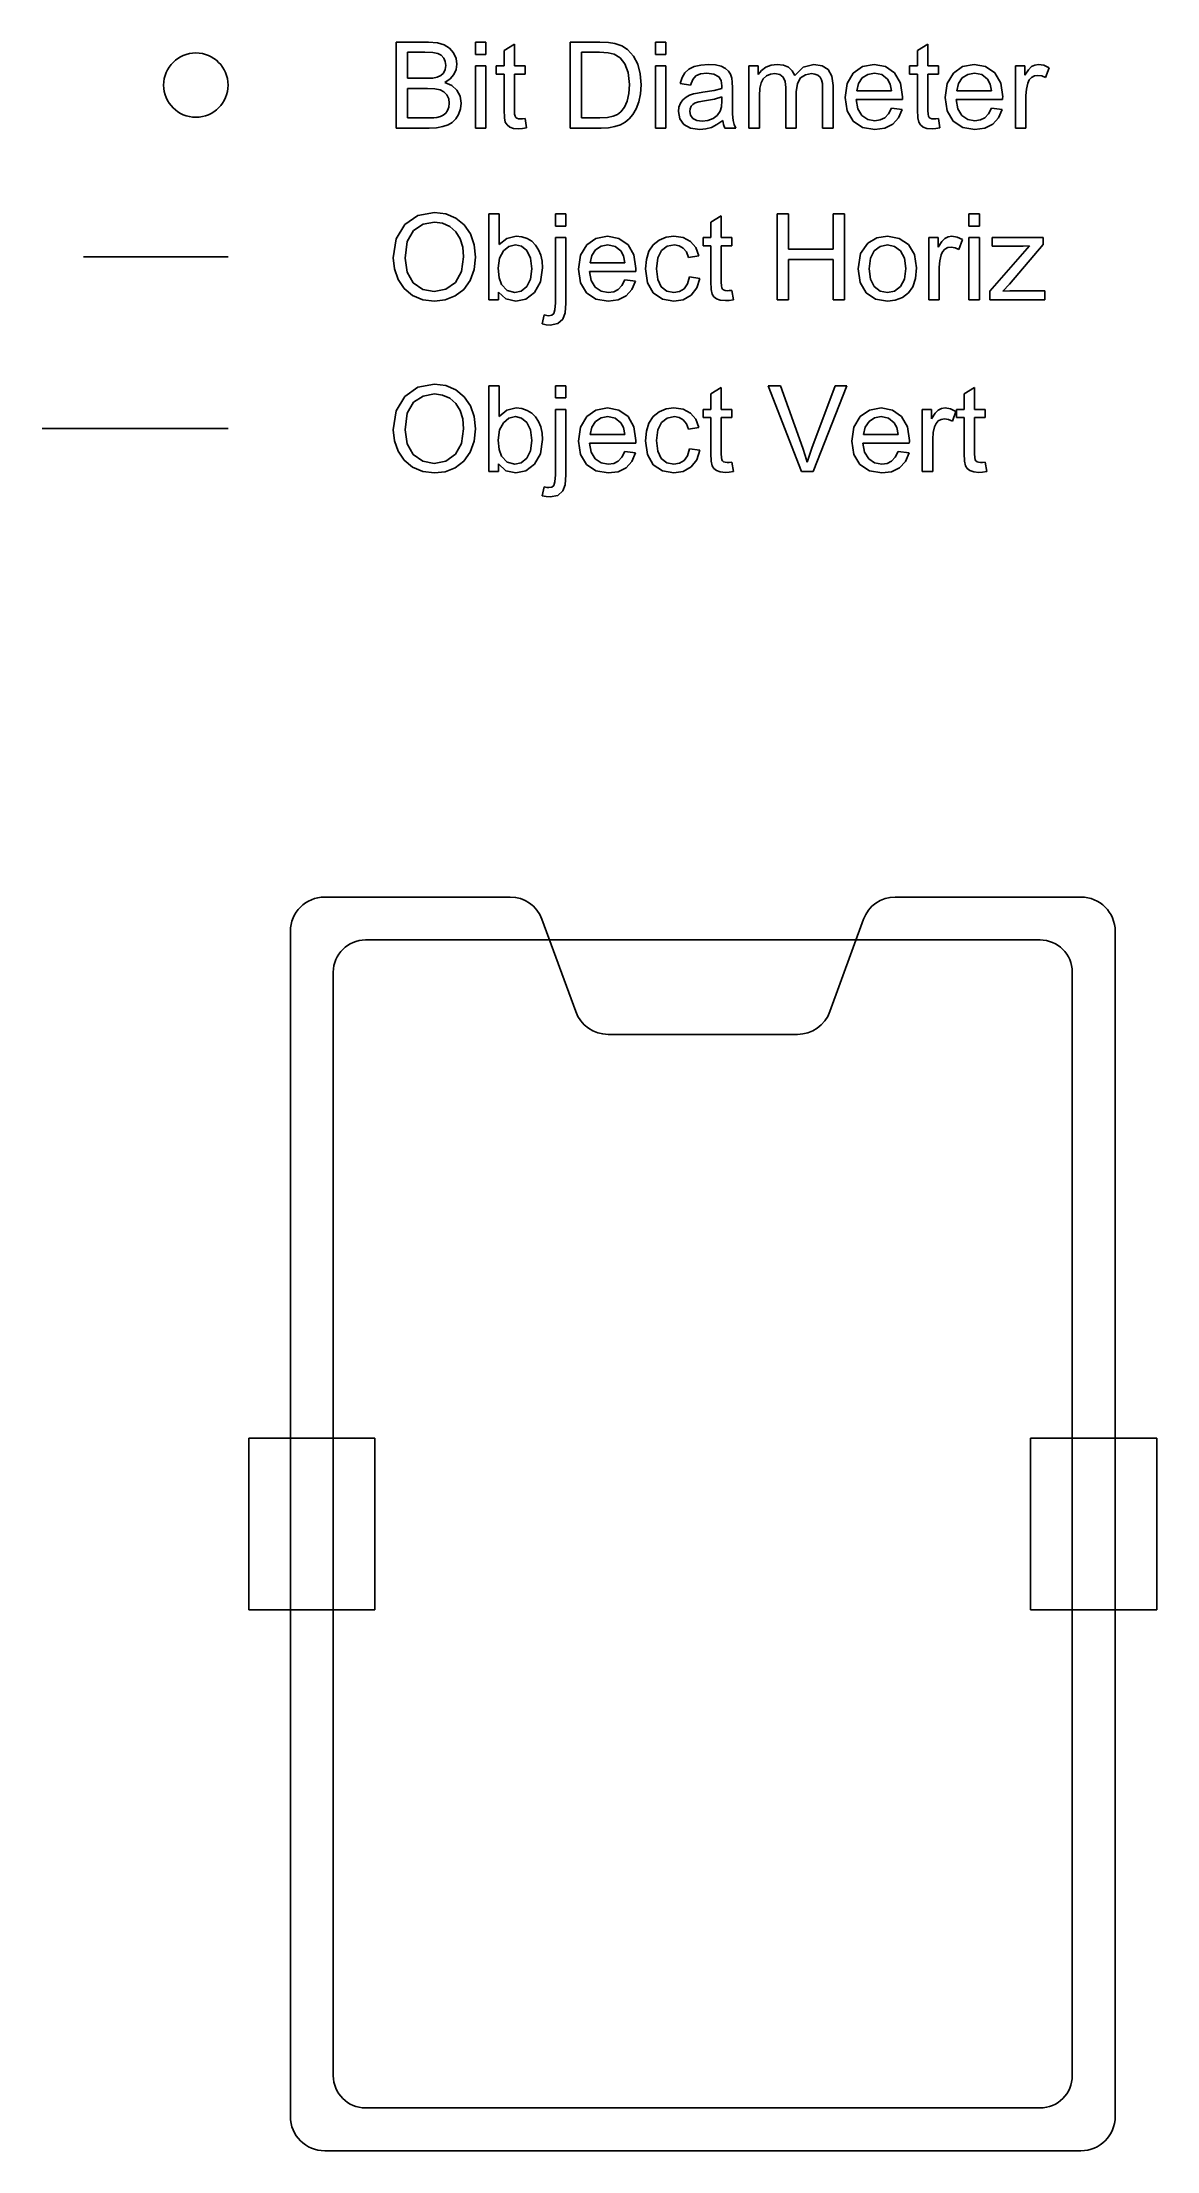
# Model space of a CAD drawing. Extents: x -1.38 to 1.87, y -2.02 to 4.12.
import ezdxf

# ---------------------------------------------------------------- set-up
doc = ezdxf.new("R2010")
doc.units = 0

msp = doc.modelspace()

# ---------------------------------------------------------------- linework, layer by layer
for p, q in [((-0.251747, 4.116974), (-0.345497, 4.116974)), ((-0.345497, 4.116974), (-0.345497, 3.866974)), ((-0.225991, 4.115021), (-0.251747, 4.116974)), ((-0.205849, 4.109162), (-0.225991, 4.115021)), ((-0.084511, 4.116974), (-0.115029, 4.116974)), ((-0.115029, 4.116974), (-0.115029, 4.081574)), ((-0.084511, 4.081574), (-0.084511, 4.116974)), ((0.2463, 4.116974), (0.160118, 4.116974)), ((0.160118, 4.116974), (0.160118, 3.866974)), ((0.271934, 4.116059), (0.2463, 4.116974)), ((0.290733, 4.113312), (0.271934, 4.116059)), ((0.310631, 4.106415), (0.290733, 4.113312)), ((0.439171, 4.116974), (0.408653, 4.116974)), ((0.408653, 4.116974), (0.408653, 4.081574)), ((0.439171, 4.081574), (0.439171, 4.116974)), ((-0.312538, 4.011994), (-0.312538, 4.087433)), ((-0.312538, 4.087433), (-0.26249, 4.087433)), ((-0.26249, 4.087433), (-0.239601, 4.086518)), ((-0.239601, 4.086518), (-0.224648, 4.083771)), ((-0.224648, 4.083771), (-0.21476, 4.078827)), ((-0.21476, 4.078827), (-0.207558, 4.070832)), ((-0.207558, 4.070832), (-0.20298, 4.060761)), ((-0.190407, 4.099518), (-0.205849, 4.109162)), ((-0.20298, 4.060761), (-0.201454, 4.049103)), ((-0.178749, 4.085724), (-0.190407, 4.099518)), ((-0.171425, 4.069733), (-0.178749, 4.085724)), ((-0.168984, 4.05301), (-0.171425, 4.069733)), ((-0.171181, 4.037385), (-0.168984, 4.05301)), ((-0.115029, 4.081574), (-0.084511, 4.081574)), ((-0.001503, 4.111359), (-0.032021, 4.092805)), ((-0.032021, 4.092805), (-0.032021, 4.048127)), ((-0.001503, 4.048127), (-0.001503, 4.111359)), ((0.193321, 3.896515), (0.193321, 4.087433)), ((0.193321, 4.087433), (0.245811, 4.087433)), ((0.245811, 4.087433), (0.271263, 4.086152)), ((0.271263, 4.086152), (0.288536, 4.082306)), ((0.288536, 4.082306), (0.305626, 4.071686)), ((0.305626, 4.071686), (0.319786, 4.053986)), ((0.327354, 4.09549), (0.310631, 4.106415)), ((0.319786, 4.053986), (0.32949, 4.028412)), ((0.344627, 4.076325), (0.327354, 4.09549)), ((0.356895, 4.052521), (0.344627, 4.076325)), ((0.364403, 4.02475), (0.356895, 4.052521)), ((0.408653, 4.081574), (0.439171, 4.081574)), ((0.562462, 4.052033), (0.540611, 4.050446)), ((0.583458, 4.05069), (0.562462, 4.052033)), ((0.762413, 4.052033), (0.745323, 4.050019)), ((0.780784, 4.049958), (0.762413, 4.052033)), ((0.869591, 4.052033), (0.838402, 4.044098)), ((0.893333, 4.04831), (0.869591, 4.052033)), ((1.045372, 4.052033), (1.011253, 4.045746)), ((1.078209, 4.045869), (1.045372, 4.052033)), ((1.201378, 4.111359), (1.17086, 4.092805)), ((1.17086, 4.092805), (1.17086, 4.048127)), ((1.201378, 4.048127), (1.201378, 4.111359)), ((1.336387, 4.052033), (1.302452, 4.045746)), ((1.369407, 4.045869), (1.336387, 4.052033)), ((1.522667, 4.052033), (1.512352, 4.050507)), ((1.538414, 4.049592), (1.522667, 4.052033)), ((-0.258339, 4.011994), (-0.312538, 4.011994)), ((-0.239479, 4.012665), (-0.258339, 4.011994)), ((-0.226845, 4.01468), (-0.239479, 4.012665)), ((-0.21592, 4.019745), (-0.226845, 4.01468)), ((-0.208046, 4.027131), (-0.21592, 4.019745)), ((-0.203102, 4.037018), (-0.208046, 4.027131)), ((-0.203896, 4.000031), (-0.188576, 4.00998)), ((-0.183815, 3.990876), (-0.203896, 4.000031)), ((-0.201454, 4.049103), (-0.203102, 4.037018)), ((-0.188576, 4.00998), (-0.177773, 4.022736)), ((-0.168984, 3.977082), (-0.183815, 3.990876)), ((-0.177773, 4.022736), (-0.171181, 4.037385)), ((-0.084511, 4.048127), (-0.115029, 4.048127)), ((-0.115029, 4.048127), (-0.115029, 3.866974)), ((-0.084511, 3.866974), (-0.084511, 4.048127)), ((-0.032021, 4.048127), (-0.054482, 4.048127)), ((-0.054482, 4.048127), (-0.054482, 4.024201)), ((-0.054482, 4.024201), (-0.032021, 4.024201)), ((-0.032021, 4.024201), (-0.032021, 3.919953)), ((0.029258, 4.048127), (-0.001503, 4.048127)), ((-0.001503, 3.918244), (-0.001503, 4.024201)), ((-0.001503, 4.024201), (0.029258, 4.024201)), ((0.029258, 4.024201), (0.029258, 4.048127)), ((0.32949, 4.028412), (0.332725, 3.993683)), ((0.332725, 3.993683), (0.331077, 3.967621)), ((0.366905, 3.993195), (0.364403, 4.02475)), ((0.365196, 3.966462), (0.366905, 3.993195)), ((0.439171, 4.048127), (0.408653, 4.048127)), ((0.408653, 4.048127), (0.408653, 3.866974)), ((0.439171, 3.866974), (0.439171, 4.048127)), ((0.486351, 4.013764), (0.480919, 3.996369)), ((0.480919, 3.996369), (0.510948, 3.992219)), ((0.494346, 4.027375), (0.486351, 4.013764)), ((0.50576, 4.037934), (0.494346, 4.027375)), ((0.521446, 4.045685), (0.50576, 4.037934)), ((0.510948, 3.992219), (0.517174, 4.008576)), ((0.517174, 4.008576), (0.526085, 4.019074)), ((0.540611, 4.050446), (0.521446, 4.045685)), ((0.526085, 4.019074), (0.539207, 4.02475)), ((0.539207, 4.02475), (0.558067, 4.026642)), ((0.558067, 4.026642), (0.578392, 4.024079)), ((0.578392, 4.024079), (0.592979, 4.016389)), ((0.600059, 4.046662), (0.583458, 4.05069)), ((0.592979, 4.016389), (0.599571, 4.005829)), ((0.599571, 4.005829), (0.601768, 3.989777)), ((0.612755, 4.040558), (0.600059, 4.046662)), ((0.621544, 4.03299), (0.612755, 4.040558)), ((0.627342, 4.023591), (0.621544, 4.03299)), ((0.631065, 4.011994), (0.627342, 4.023591)), ((0.632164, 4.001008), (0.631065, 4.011994)), ((0.63253, 3.983674), (0.632164, 4.001008)), ((0.707481, 4.048127), (0.680137, 4.048127)), ((0.680137, 4.048127), (0.680137, 3.866974)), ((0.707481, 4.022492), (0.707481, 4.048127)), ((0.71743, 4.034577), (0.707481, 4.022492)), ((0.71212, 3.982758), (0.715782, 3.99881)), ((0.715782, 3.99881), (0.722191, 4.010346)), ((0.730186, 4.043976), (0.71743, 4.034577)), ((0.722191, 4.010346), (0.731651, 4.018586)), ((0.745323, 4.050019), (0.730186, 4.043976)), ((0.731651, 4.018586), (0.743126, 4.023713)), ((0.743126, 4.023713), (0.755577, 4.025422)), ((0.755577, 4.025422), (0.770286, 4.022858)), ((0.770286, 4.022858), (0.780235, 4.015168)), ((0.780235, 4.015168), (0.785911, 4.002534)), ((0.795372, 4.043732), (0.780784, 4.049958)), ((0.785911, 4.002534), (0.787803, 3.98465)), ((0.806419, 4.033723), (0.795372, 4.043732)), ((0.813682, 4.020295), (0.806419, 4.033723)), ((0.838402, 4.044098), (0.813682, 4.020295)), ((0.818321, 3.972199), (0.821495, 3.996247)), ((0.821495, 3.996247), (0.831016, 4.012726)), ((0.831016, 4.012726), (0.845299, 4.022248)), ((0.845299, 4.022248), (0.862755, 4.025422)), ((0.862755, 4.025422), (0.872581, 4.024201)), ((0.872581, 4.024201), (0.881065, 4.020539)), ((0.881065, 4.020539), (0.887657, 4.014863)), ((0.887657, 4.014863), (0.891807, 4.007599)), ((0.891807, 4.007599), (0.894188, 3.996918)), ((0.91085, 4.03714), (0.893333, 4.04831)), ((0.894188, 3.996918), (0.894981, 3.980988)), ((0.921837, 4.01822), (0.91085, 4.03714)), ((0.925499, 3.991242), (0.921837, 4.01822)), ((0.925499, 3.866974), (0.925499, 3.991242)), ((0.966514, 3.996552), (0.960655, 3.955842)), ((0.984092, 4.026887), (0.966514, 3.996552)), ((1.011253, 4.045746), (0.984092, 4.026887)), ((0.994102, 3.974885), (0.998985, 3.996186)), ((0.998985, 3.996186), (1.010216, 4.012726)), ((1.010216, 4.012726), (1.026268, 4.023347)), ((1.026268, 4.023347), (1.045616, 4.026887)), ((1.045616, 4.026887), (1.066856, 4.022431)), ((1.066856, 4.022431), (1.083702, 4.009064)), ((1.104454, 4.027375), (1.078209, 4.045869)), ((1.083702, 4.009064), (1.091331, 3.994904)), ((1.091331, 3.994904), (1.095176, 3.974885)), ((1.121849, 3.997651), (1.104454, 4.027375)), ((1.127647, 3.957795), (1.121849, 3.997651)), ((1.17086, 4.048127), (1.148155, 4.048127)), ((1.148155, 4.048127), (1.148155, 4.024201)), ((1.148155, 4.024201), (1.17086, 4.024201)), ((1.17086, 4.024201), (1.17086, 3.919953)), ((1.232139, 4.048127), (1.201378, 4.048127)), ((1.201378, 3.918244), (1.201378, 4.024201)), ((1.201378, 4.024201), (1.232139, 4.024201)), ((1.232139, 4.024201), (1.232139, 4.048127)), ((1.257774, 3.996552), (1.251915, 3.955842)), ((1.275352, 4.026887), (1.257774, 3.996552)), ((1.302452, 4.045746), (1.275352, 4.026887)), ((1.285362, 3.974885), (1.290062, 3.996186)), ((1.290062, 3.996186), (1.301231, 4.012726)), ((1.301231, 4.012726), (1.317344, 4.023347)), ((1.317344, 4.023347), (1.336876, 4.026887)), ((1.336876, 4.026887), (1.357933, 4.022431)), ((1.357933, 4.022431), (1.374717, 4.009064)), ((1.395714, 4.027375), (1.369407, 4.045869)), ((1.374717, 4.009064), (1.382408, 3.994904)), ((1.382408, 3.994904), (1.386436, 3.974885)), ((1.413109, 3.997651), (1.395714, 4.027375)), ((1.418907, 3.957795), (1.413109, 3.997651)), ((1.483604, 4.048127), (1.456016, 4.048127)), ((1.456016, 4.048127), (1.456016, 3.866974)), ((1.483604, 4.020539), (1.483604, 4.048127)), ((1.493675, 4.03653), (1.483604, 4.020539)), ((1.487816, 3.980439), (1.491661, 3.99759)), ((1.491661, 3.99759), (1.496238, 4.007111)), ((1.502891, 4.04593), (1.493675, 4.03653)), ((1.496238, 4.007111), (1.503135, 4.014191)), ((1.512352, 4.050507), (1.502891, 4.04593)), ((1.503135, 4.014191), (1.51168, 4.018769)), ((1.51168, 4.018769), (1.521202, 4.020295)), ((1.521202, 4.020295), (1.532432, 4.018647)), ((1.532432, 4.018647), (1.543663, 4.013703)), ((1.554405, 4.042267), (1.538414, 4.049592)), ((1.543663, 4.013703), (1.554405, 4.042267)), ((-0.312538, 3.896515), (-0.312538, 3.982453)), ((-0.312538, 3.982453), (-0.254677, 3.982453)), ((-0.254677, 3.982453), (-0.233559, 3.981354)), ((-0.233559, 3.981354), (-0.218056, 3.978058)), ((-0.218056, 3.978058), (-0.206764, 3.972382)), ((-0.206764, 3.972382), (-0.198281, 3.963654)), ((-0.198281, 3.963654), (-0.192971, 3.952485)), ((-0.192971, 3.952485), (-0.1912, 3.939484)), ((-0.1912, 3.939484), (-0.192421, 3.928193)), ((-0.159828, 3.959748), (-0.168984, 3.977082)), ((-0.156777, 3.939484), (-0.159828, 3.959748)), ((-0.158669, 3.922516), (-0.156777, 3.939484)), ((0.326133, 3.945588), (0.31826, 3.927827)), ((0.331077, 3.967621), (0.326133, 3.945588)), ((0.352501, 3.922822), (0.360069, 3.942902)), ((0.360069, 3.942902), (0.365196, 3.966462)), ((0.481651, 3.938996), (0.477073, 3.92746)), ((0.48867, 3.948884), (0.481651, 3.938996)), ((0.49752, 3.956574), (0.48867, 3.948884)), ((0.507896, 3.962494), (0.49752, 3.956574)), ((0.519493, 3.966584), (0.507896, 3.962494)), ((0.5093, 3.923249), (0.512413, 3.930207)), ((0.512413, 3.930207), (0.517662, 3.936005)), ((0.517662, 3.936005), (0.52462, 3.940217)), ((0.530845, 3.968964), (0.519493, 3.966584)), ((0.52462, 3.940217), (0.53524, 3.943452)), ((0.546837, 3.971223), (0.530845, 3.968964)), ((0.53524, 3.943452), (0.551475, 3.94632)), ((0.579063, 3.976105), (0.546837, 3.971223)), ((0.551475, 3.94632), (0.580711, 3.951508)), ((0.601524, 3.981965), (0.579063, 3.976105)), ((0.580711, 3.951508), (0.601524, 3.957795)), ((0.600303, 3.928742), (0.596641, 3.915803)), ((0.601524, 3.946564), (0.600303, 3.928742)), ((0.601707, 3.98697), (0.601524, 3.981965)), ((0.601524, 3.957795), (0.601524, 3.946564)), ((0.601768, 3.989777), (0.601707, 3.98697)), ((0.63253, 3.942902), (0.63253, 3.983674)), ((0.633018, 3.907868), (0.63253, 3.942902)), ((0.710899, 3.960969), (0.71212, 3.982758)), ((0.710899, 3.866974), (0.710899, 3.960969)), ((0.787803, 3.98465), (0.787803, 3.866974)), ((0.818321, 3.866974), (0.818321, 3.972199)), ((0.894981, 3.980988), (0.894981, 3.866974)), ((0.960655, 3.955842), (0.966453, 3.916718)), ((0.997459, 3.923249), (0.992393, 3.949738)), ((0.992393, 3.949738), (1.127403, 3.949738)), ((1.095176, 3.974885), (0.994102, 3.974885)), ((1.127403, 3.949738), (1.127586, 3.954438)), ((1.127586, 3.954438), (1.127647, 3.957795)), ((1.251915, 3.955842), (1.257713, 3.916718)), ((1.288719, 3.923249), (1.283653, 3.949738)), ((1.283653, 3.949738), (1.418663, 3.949738)), ((1.386436, 3.974885), (1.285362, 3.974885)), ((1.418663, 3.949738), (1.418846, 3.954438)), ((1.418846, 3.954438), (1.418907, 3.957795)), ((1.486534, 3.961701), (1.487816, 3.980439)), ((1.486534, 3.866974), (1.486534, 3.961701)), ((-0.250283, 3.896515), (-0.312538, 3.896515)), ((-0.236611, 3.896821), (-0.250283, 3.896515)), ((-0.250283, 3.866974), (-0.228249, 3.868012)), ((-0.227822, 3.897736), (-0.236611, 3.896821)), ((-0.228249, 3.868012), (-0.209999, 3.871125)), ((-0.217324, 3.900361), (-0.227822, 3.897736)), ((-0.208779, 3.904328), (-0.217324, 3.900361)), ((-0.209999, 3.871125), (-0.194863, 3.876252)), ((-0.201699, 3.910248), (-0.208779, 3.904328)), ((-0.196083, 3.918244), (-0.201699, 3.910248)), ((-0.192421, 3.928193), (-0.196083, 3.918244)), ((-0.194863, 3.876252), (-0.182656, 3.883332)), ((-0.182656, 3.883332), (-0.172585, 3.893342)), ((-0.172585, 3.893342), (-0.164345, 3.906769)), ((-0.164345, 3.906769), (-0.158669, 3.922516)), ((-0.032021, 3.919953), (-0.031105, 3.897126)), ((-0.031105, 3.897126), (-0.028359, 3.88382)), ((-0.028359, 3.88382), (-0.023171, 3.876069)), ((-0.023171, 3.876069), (-0.015419, 3.869904)), ((-0.015419, 3.869904), (-0.004311, 3.865876)), ((-0.001137, 3.907441), (-0.001503, 3.918244)), ((-0.000038, 3.901398), (-0.001137, 3.907441)), ((0.002159, 3.898102), (-0.000038, 3.901398)), ((0.005333, 3.895539), (0.002159, 3.898102)), ((0.009788, 3.893891), (0.005333, 3.895539)), ((0.015831, 3.893342), (0.009788, 3.893891)), ((0.021751, 3.893586), (0.015831, 3.893342)), ((0.029258, 3.894318), (0.021751, 3.893586)), ((0.033653, 3.867219), (0.029258, 3.894318)), ((0.246544, 3.896515), (0.193321, 3.896515)), ((0.268699, 3.897675), (0.246544, 3.896515)), ((0.25045, 3.866974), (0.271812, 3.868012)), ((0.285362, 3.901154), (0.268699, 3.897675)), ((0.271812, 3.868012), (0.290489, 3.871125)), ((0.298057, 3.906708), (0.285362, 3.901154)), ((0.290489, 3.871125), (0.306724, 3.876496)), ((0.307823, 3.914094), (0.298057, 3.906708)), ((0.306724, 3.876496), (0.320274, 3.88382)), ((0.31826, 3.927827), (0.307823, 3.914094)), ((0.320274, 3.88382), (0.332176, 3.893647)), ((0.332176, 3.893647), (0.342979, 3.906525)), ((0.342979, 3.906525), (0.352501, 3.922822)), ((0.477073, 3.92746), (0.475548, 3.914826)), ((0.475548, 3.914826), (0.479515, 3.894135)), ((0.479515, 3.894135), (0.491417, 3.877473)), ((0.491417, 3.877473), (0.511009, 3.866486)), ((0.508262, 3.915558), (0.5093, 3.923249)), ((0.510582, 3.904328), (0.508262, 3.915558)), ((0.51754, 3.895051), (0.510582, 3.904328)), ((0.529014, 3.889008), (0.51754, 3.895051)), ((0.544884, 3.886994), (0.529014, 3.889008)), ((0.561485, 3.888886), (0.544884, 3.886994)), ((0.555015, 3.864289), (0.571251, 3.868683)), ((0.576134, 3.894562), (0.561485, 3.888886)), ((0.571251, 3.868683), (0.587425, 3.876862)), ((0.588218, 3.903779), (0.576134, 3.894562)), ((0.587425, 3.876862), (0.60421, 3.889191)), ((0.596641, 3.915803), (0.588218, 3.903779)), ((0.60421, 3.889191), (0.606346, 3.877289)), ((0.606346, 3.877289), (0.610313, 3.866974)), ((0.634483, 3.888703), (0.633018, 3.907868)), ((0.637413, 3.877656), (0.634483, 3.888703)), ((0.642296, 3.866974), (0.637413, 3.877656)), ((0.966453, 3.916718), (0.983848, 3.887238)), ((0.983848, 3.887238), (1.011375, 3.868928)), ((1.009239, 3.90384), (0.997459, 3.923249)), ((1.02639, 3.892121), (1.009239, 3.90384)), ((1.011375, 3.868928), (1.047081, 3.862824)), ((1.047081, 3.888215), (1.02639, 3.892121)), ((1.062828, 3.890412), (1.047081, 3.888215)), ((1.075889, 3.897004), (1.062828, 3.890412)), ((1.075767, 3.866669), (1.098839, 3.878205)), ((1.086632, 3.908478), (1.075889, 3.897004)), ((1.094932, 3.925324), (1.086632, 3.908478)), ((1.126671, 3.921418), (1.094932, 3.925324)), ((1.098839, 3.878205), (1.115928, 3.896699)), ((1.115928, 3.896699), (1.126671, 3.921418)), ((1.17086, 3.919953), (1.171776, 3.897126)), ((1.171776, 3.897126), (1.174522, 3.88382)), ((1.174522, 3.88382), (1.179588, 3.876069)), ((1.179588, 3.876069), (1.187462, 3.869904)), ((1.187462, 3.869904), (1.19857, 3.865876)), ((1.201744, 3.907441), (1.201378, 3.918244)), ((1.202842, 3.901398), (1.201744, 3.907441)), ((1.20504, 3.898102), (1.202842, 3.901398)), ((1.208214, 3.895539), (1.20504, 3.898102)), ((1.212669, 3.893891), (1.208214, 3.895539)), ((1.218712, 3.893342), (1.212669, 3.893891)), ((1.224632, 3.893586), (1.218712, 3.893342)), ((1.232139, 3.894318), (1.224632, 3.893586)), ((1.236534, 3.867219), (1.232139, 3.894318)), ((1.257713, 3.916718), (1.275108, 3.887238)), ((1.275108, 3.887238), (1.302574, 3.868928)), ((1.300499, 3.90384), (1.288719, 3.923249)), ((1.317528, 3.892121), (1.300499, 3.90384)), ((1.302574, 3.868928), (1.338096, 3.862824)), ((1.338341, 3.888215), (1.317528, 3.892121)), ((1.353966, 3.890412), (1.338341, 3.888215)), ((1.367149, 3.897004), (1.353966, 3.890412)), ((1.366783, 3.866669), (1.389854, 3.878205)), ((1.37783, 3.908478), (1.367149, 3.897004)), ((1.385948, 3.925324), (1.37783, 3.908478)), ((1.417686, 3.921418), (1.385948, 3.925324)), ((1.389854, 3.878205), (1.407066, 3.896699)), ((1.407066, 3.896699), (1.417686, 3.921418)), ((-0.345497, 3.866974), (-0.250283, 3.866974)), ((-0.115029, 3.866974), (-0.084511, 3.866974)), ((-0.004311, 3.865876), (0.01046, 3.864533)), ((0.01046, 3.864533), (0.021385, 3.865204)), ((0.021385, 3.865204), (0.033653, 3.867219)), ((0.160118, 3.866974), (0.25045, 3.866974)), ((0.408653, 3.866974), (0.439171, 3.866974)), ((0.511009, 3.866486), (0.537559, 3.862824)), ((0.537559, 3.862824), (0.555015, 3.864289)), ((0.610313, 3.866974), (0.642296, 3.866974)), ((0.680137, 3.866974), (0.710899, 3.866974)), ((0.787803, 3.866974), (0.818321, 3.866974)), ((0.894981, 3.866974), (0.925499, 3.866974)), ((1.047081, 3.862824), (1.075767, 3.866669)), ((1.19857, 3.865876), (1.213341, 3.864533)), ((1.213341, 3.864533), (1.224266, 3.865204)), ((1.224266, 3.865204), (1.236534, 3.867219)), ((1.338096, 3.862824), (1.366783, 3.866669)), ((1.456016, 3.866974), (1.486534, 3.866974)), ((-0.320839, 3.585969), (-0.345925, 3.544098)), ((-0.28257, 3.612519), (-0.320839, 3.585969)), ((-0.31382, 3.53653), (-0.29496, 3.568635)), ((-0.29496, 3.568635), (-0.267128, 3.586762)), ((-0.234658, 3.621369), (-0.28257, 3.612519)), ((-0.267128, 3.586762), (-0.234413, 3.592805)), ((-0.201699, 3.617219), (-0.234658, 3.621369)), ((-0.234413, 3.592805), (-0.210976, 3.589692)), ((-0.210976, 3.589692), (-0.18998, 3.580353)), ((-0.172158, 3.604767), (-0.201699, 3.617219)), ((-0.18998, 3.580353), (-0.172402, 3.565278)), ((-0.172402, 3.565278), (-0.159706, 3.544953)), ((-0.147682, 3.584931), (-0.172158, 3.604767)), ((-0.129921, 3.558625), (-0.147682, 3.584931)), ((-0.045937, 3.616974), (-0.076699, 3.616974)), ((-0.076699, 3.616974), (-0.076699, 3.366974)), ((-0.045937, 3.527619), (-0.045937, 3.616974)), ((0.148155, 3.616974), (0.117393, 3.616974)), ((0.117393, 3.616974), (0.117393, 3.58133)), ((0.117393, 3.58133), (0.148155, 3.58133)), ((0.148155, 3.58133), (0.148155, 3.616974)), ((0.600059, 3.611359), (0.569542, 3.592805)), ((0.569542, 3.592805), (0.569542, 3.548127)), ((0.600059, 3.548127), (0.600059, 3.611359)), ((0.79586, 3.616974), (0.762901, 3.616974)), ((0.762901, 3.616974), (0.762901, 3.366974)), ((0.79586, 3.514191), (0.79586, 3.616974)), ((0.958946, 3.616974), (0.925743, 3.616974)), ((0.925743, 3.616974), (0.925743, 3.514191)), ((0.958946, 3.366974), (0.958946, 3.616974)), ((1.35128, 3.616974), (1.320518, 3.616974)), ((1.320518, 3.616974), (1.320518, 3.581574)), ((1.320518, 3.581574), (1.35128, 3.581574)), ((1.35128, 3.581574), (1.35128, 3.616974)), ((-0.345925, 3.544098), (-0.354286, 3.488801)), ((-0.320107, 3.488068), (-0.31382, 3.53653)), ((-0.159706, 3.544953), (-0.152016, 3.520295)), ((-0.152016, 3.520295), (-0.149452, 3.49173)), ((-0.118935, 3.52707), (-0.129921, 3.558625)), ((-0.115273, 3.491486), (-0.118935, 3.52707)), ((-0.023903, 3.54593), (-0.045937, 3.527619)), ((-0.04496, 3.488007), (-0.033974, 3.509308)), ((-0.033974, 3.509308), (-0.017922, 3.522492)), ((0.003624, 3.552033), (-0.023903, 3.54593)), ((-0.017922, 3.522492), (0.000938, 3.526887)), ((0.000938, 3.526887), (0.019249, 3.522675)), ((0.019798, 3.550324), (0.003624, 3.552033)), ((0.019249, 3.522675), (0.03463, 3.510041)), ((0.035118, 3.545197), (0.019798, 3.550324)), ((0.03463, 3.510041), (0.04525, 3.488495)), ((0.048668, 3.537202), (0.035118, 3.545197)), ((0.059532, 3.526398), (0.048668, 3.537202)), ((0.068199, 3.51291), (0.059532, 3.526398)), ((0.074669, 3.496857), (0.068199, 3.51291)), ((0.148155, 3.548127), (0.117393, 3.548127)), ((0.117393, 3.548127), (0.117393, 3.357697)), ((0.148155, 3.357209), (0.148155, 3.548127)), ((0.208458, 3.526887), (0.19088, 3.496552)), ((0.235435, 3.545746), (0.208458, 3.526887)), ((0.223167, 3.496186), (0.234337, 3.512726)), ((0.234337, 3.512726), (0.250389, 3.523347)), ((0.269493, 3.552033), (0.235435, 3.545746)), ((0.250389, 3.523347), (0.269737, 3.526887)), ((0.302513, 3.545868), (0.269493, 3.552033)), ((0.269737, 3.526887), (0.290977, 3.522431)), ((0.290977, 3.522431), (0.307823, 3.509064)), ((0.328819, 3.527375), (0.302513, 3.545868)), ((0.307823, 3.509064), (0.315513, 3.494904)), ((0.346031, 3.497651), (0.328819, 3.527375)), ((0.38961, 3.508088), (0.382286, 3.484284)), ((0.401878, 3.527314), (0.38961, 3.508088)), ((0.419151, 3.541047), (0.401878, 3.527314)), ((0.415184, 3.488801), (0.425987, 3.510285)), ((0.439964, 3.549286), (0.419151, 3.541047)), ((0.425987, 3.510285), (0.442589, 3.522736)), ((0.462364, 3.552033), (0.439964, 3.549286)), ((0.442589, 3.522736), (0.463585, 3.526887)), ((0.489219, 3.54831), (0.462364, 3.552033)), ((0.463585, 3.526887), (0.477806, 3.524567)), ((0.477806, 3.524567), (0.489708, 3.517609)), ((0.510704, 3.53714), (0.489219, 3.54831)), ((0.489708, 3.517609), (0.498985, 3.506257)), ((0.498985, 3.506257), (0.504844, 3.490265)), ((0.526085, 3.519135), (0.510704, 3.53714)), ((0.53463, 3.494904), (0.526085, 3.519135)), ((0.569542, 3.548127), (0.547081, 3.548127)), ((0.547081, 3.548127), (0.547081, 3.524201)), ((0.547081, 3.524201), (0.569542, 3.524201)), ((0.569542, 3.524201), (0.569542, 3.419953)), ((0.630821, 3.548127), (0.600059, 3.548127)), ((0.600059, 3.418244), (0.600059, 3.524201)), ((0.600059, 3.524201), (0.630821, 3.524201)), ((0.630821, 3.524201), (0.630821, 3.548127)), ((0.925743, 3.514191), (0.79586, 3.514191)), ((1.005516, 3.501313), (0.998497, 3.457551)), ((1.026573, 3.532014), (1.005516, 3.501313)), ((1.052513, 3.547028), (1.026573, 3.532014)), ((1.034019, 3.487824), (1.045372, 3.509308)), ((1.045372, 3.509308), (1.062462, 3.522309)), ((1.083458, 3.552033), (1.052513, 3.547028)), ((1.062462, 3.522309), (1.083458, 3.526642)), ((1.117393, 3.54593), (1.083458, 3.552033)), ((1.083458, 3.526642), (1.104271, 3.522309)), ((1.104271, 3.522309), (1.1213, 3.509308)), ((1.144493, 3.527619), (1.117393, 3.54593)), ((1.1213, 3.509308), (1.132835, 3.488068)), ((1.162254, 3.498505), (1.144493, 3.527619)), ((1.231407, 3.548127), (1.203819, 3.548127)), ((1.203819, 3.548127), (1.203819, 3.366974)), ((1.231407, 3.520539), (1.231407, 3.548127)), ((1.241539, 3.53653), (1.231407, 3.520539)), ((1.239708, 3.49759), (1.244224, 3.507111)), ((1.250938, 3.54593), (1.241539, 3.53653)), ((1.244224, 3.507111), (1.250938, 3.514191)), ((1.260399, 3.550507), (1.250938, 3.54593)), ((1.250938, 3.514191), (1.259483, 3.518769)), ((1.259483, 3.518769), (1.269005, 3.520295)), ((1.270714, 3.552033), (1.260399, 3.550507)), ((1.269005, 3.520295), (1.280418, 3.518647)), ((1.286278, 3.549592), (1.270714, 3.552033)), ((1.280418, 3.518647), (1.29171, 3.513703)), ((1.302208, 3.542267), (1.286278, 3.549592)), ((1.29171, 3.513703), (1.302208, 3.542267)), ((1.35128, 3.548127), (1.320518, 3.548127)), ((1.320518, 3.548127), (1.320518, 3.366974)), ((1.35128, 3.366974), (1.35128, 3.548127)), ((1.497032, 3.524201), (1.381798, 3.391877)), ((1.536583, 3.548127), (1.388634, 3.548127)), ((1.388634, 3.548127), (1.388634, 3.523224)), ((1.388634, 3.523224), (1.462364, 3.523224)), ((1.438682, 3.412873), (1.536583, 3.527619)), ((1.462364, 3.523224), (1.478599, 3.523469)), ((1.478599, 3.523469), (1.497032, 3.524201)), ((1.536583, 3.527619), (1.536583, 3.548127)), ((-0.834903, 3.491974), (-1.255347, 3.491974)), ((-0.354286, 3.488801), (-0.350746, 3.456696)), ((-0.350746, 3.456696), (-0.340126, 3.426301)), ((-0.314064, 3.447663), (-0.320107, 3.488068)), ((-0.295937, 3.416779), (-0.314064, 3.447663)), ((-0.155495, 3.449067), (-0.173622, 3.417267)), ((-0.149452, 3.49173), (-0.155495, 3.449067)), ((-0.130654, 3.423615), (-0.119118, 3.455597)), ((-0.119118, 3.455597), (-0.115273, 3.491486)), ((-0.048622, 3.458771), (-0.04496, 3.488007)), ((-0.046425, 3.430817), (-0.048622, 3.458771)), ((0.04879, 3.457551), (0.045128, 3.427338)), ((0.04525, 3.488495), (0.04879, 3.457551)), ((0.074486, 3.418915), (0.080284, 3.460236)), ((0.07888, 3.479157), (0.074669, 3.496857)), ((0.080284, 3.460236), (0.07888, 3.479157)), ((0.19088, 3.496552), (0.18502, 3.455842)), ((0.18502, 3.455842), (0.190819, 3.416718)), ((0.221824, 3.423249), (0.216758, 3.449738)), ((0.216758, 3.449738), (0.351768, 3.449738)), ((0.218467, 3.474885), (0.223167, 3.496186)), ((0.319542, 3.474885), (0.218467, 3.474885)), ((0.315513, 3.494904), (0.319542, 3.474885)), ((0.351768, 3.457795), (0.346031, 3.497651)), ((0.351768, 3.454438), (0.351768, 3.457795)), ((0.351768, 3.449738), (0.351768, 3.454438)), ((0.382286, 3.484284), (0.379844, 3.456818)), ((0.379844, 3.456818), (0.38546, 3.416657)), ((0.411583, 3.457551), (0.415184, 3.488801)), ((0.415062, 3.426118), (0.411583, 3.457551)), ((0.504844, 3.490265), (0.53463, 3.494904)), ((0.79586, 3.366974), (0.79586, 3.48465)), ((0.79586, 3.48465), (0.925743, 3.48465)), ((0.925743, 3.48465), (0.925743, 3.366974)), ((0.998497, 3.457551), (1.004356, 3.417023)), ((1.030235, 3.457551), (1.034019, 3.487824)), ((1.034019, 3.427033), (1.030235, 3.457551)), ((1.132835, 3.488068), (1.13668, 3.458527)), ((1.13668, 3.458527), (1.132896, 3.42746)), ((1.168175, 3.459992), (1.162254, 3.498505)), ((1.16555, 3.428803), (1.168175, 3.459992)), ((1.234581, 3.461701), (1.235863, 3.480439)), ((1.234581, 3.366974), (1.234581, 3.461701)), ((1.235863, 3.480439), (1.239708, 3.49759)), ((-0.340126, 3.426301), (-0.322365, 3.399872)), ((-0.322365, 3.399872), (-0.29789, 3.37967)), ((-0.29789, 3.37967), (-0.268166, 3.367035)), ((-0.268471, 3.39737), (-0.295937, 3.416779)), ((-0.234902, 3.3909), (-0.268471, 3.39737)), ((-0.200905, 3.397492), (-0.234902, 3.3909)), ((-0.203285, 3.366669), (-0.174111, 3.378205)), ((-0.173622, 3.417267), (-0.200905, 3.397492)), ((-0.174111, 3.378205), (-0.149208, 3.397248)), ((-0.149208, 3.397248), (-0.130654, 3.423615)), ((-0.048378, 3.366974), (-0.048378, 3.38968)), ((-0.048378, 3.38968), (-0.02665, 3.369538)), ((-0.039833, 3.411896), (-0.046425, 3.430817)), ((-0.022682, 3.394135), (-0.039833, 3.411896)), ((-0.000527, 3.388215), (-0.022682, 3.394135)), ((0.01815, 3.392548), (-0.000527, 3.388215)), ((0.034141, 3.405549), (0.01815, 3.392548)), ((0.031822, 3.369172), (0.057091, 3.388215)), ((0.045128, 3.427338), (0.034141, 3.405549)), ((0.057091, 3.388215), (0.074486, 3.418915)), ((0.190819, 3.416718), (0.208214, 3.387238)), ((0.208214, 3.387238), (0.235557, 3.368928)), ((0.233604, 3.40384), (0.221824, 3.423249)), ((0.250633, 3.392121), (0.233604, 3.40384)), ((0.271446, 3.388215), (0.250633, 3.392121)), ((0.287071, 3.390412), (0.271446, 3.388215)), ((0.300255, 3.397004), (0.287071, 3.390412)), ((0.299888, 3.366669), (0.32296, 3.378205)), ((0.310936, 3.408478), (0.300255, 3.397004)), ((0.319053, 3.425324), (0.310936, 3.408478)), ((0.350792, 3.421418), (0.319053, 3.425324)), ((0.32296, 3.378205), (0.34005, 3.396699)), ((0.34005, 3.396699), (0.350792, 3.421418)), ((0.38546, 3.416657), (0.402305, 3.386994)), ((0.402305, 3.386994), (0.428673, 3.368867)), ((0.425499, 3.404572), (0.415062, 3.426118)), ((0.441551, 3.392304), (0.425499, 3.404572)), ((0.461876, 3.388215), (0.441551, 3.392304)), ((0.478416, 3.390961), (0.461876, 3.388215)), ((0.491905, 3.399201), (0.478416, 3.390961)), ((0.489586, 3.367219), (0.512169, 3.380402)), ((0.501915, 3.413239), (0.491905, 3.399201)), ((0.50753, 3.433381), (0.501915, 3.413239)), ((0.537559, 3.429474), (0.50753, 3.433381)), ((0.512169, 3.380402), (0.52877, 3.401581)), ((0.52877, 3.401581), (0.537559, 3.429474)), ((0.569542, 3.419953), (0.570457, 3.397126)), ((0.570457, 3.397126), (0.573204, 3.38382)), ((0.573204, 3.38382), (0.578392, 3.376069)), ((0.600425, 3.407441), (0.600059, 3.418244)), ((0.601524, 3.401398), (0.600425, 3.407441)), ((0.603721, 3.398102), (0.601524, 3.401398)), ((0.606895, 3.395539), (0.603721, 3.398102)), ((0.611351, 3.393891), (0.606895, 3.395539)), ((0.617393, 3.393342), (0.611351, 3.393891)), ((0.623314, 3.393586), (0.617393, 3.393342)), ((0.630821, 3.394318), (0.623314, 3.393586)), ((0.635216, 3.367219), (0.630821, 3.394318)), ((1.004356, 3.417023), (1.021934, 3.387238)), ((1.021934, 3.387238), (1.049034, 3.368928)), ((1.045372, 3.405305), (1.034019, 3.427033)), ((1.062462, 3.392487), (1.045372, 3.405305)), ((1.083458, 3.388215), (1.062462, 3.392487)), ((1.104454, 3.392548), (1.083458, 3.388215)), ((1.121544, 3.405549), (1.104454, 3.392548)), ((1.132896, 3.42746), (1.121544, 3.405549)), ((1.127159, 3.37381), (1.144798, 3.387238)), ((1.144798, 3.387238), (1.157676, 3.40506)), ((1.157676, 3.40506), (1.16555, 3.428803)), ((1.381798, 3.391877), (1.381798, 3.366974)), ((1.419639, 3.391877), (1.438682, 3.412873)), ((1.43972, 3.392975), (1.419639, 3.391877)), ((1.458458, 3.393342), (1.43972, 3.392975)), ((1.541954, 3.393342), (1.458458, 3.393342)), ((1.541954, 3.366974), (1.541954, 3.393342)), ((-0.268166, 3.367035), (-0.234658, 3.362824)), ((-0.234658, 3.362824), (-0.203285, 3.366669)), ((-0.076699, 3.366974), (-0.048378, 3.366974)), ((-0.02665, 3.369538), (0.001915, 3.362824)), ((0.001915, 3.362824), (0.031822, 3.369172)), ((0.084434, 3.322785), (0.078575, 3.296662)), ((0.092552, 3.320954), (0.084434, 3.322785)), ((0.098839, 3.320344), (0.092552, 3.320954)), ((0.106956, 3.321931), (0.098839, 3.320344)), ((0.112755, 3.326691), (0.106956, 3.321931)), ((0.116234, 3.337494), (0.112755, 3.326691)), ((0.117393, 3.357697), (0.116234, 3.337494)), ((0.139366, 3.310578), (0.145958, 3.328827)), ((0.145958, 3.328827), (0.148155, 3.357209)), ((0.235557, 3.368928), (0.271202, 3.362824)), ((0.271202, 3.362824), (0.299888, 3.366669)), ((0.428673, 3.368867), (0.462364, 3.362824)), ((0.462364, 3.362824), (0.489586, 3.367219)), ((0.578392, 3.376069), (0.586143, 3.369904)), ((0.586143, 3.369904), (0.597252, 3.365876)), ((0.597252, 3.365876), (0.612022, 3.364533)), ((0.612022, 3.364533), (0.622947, 3.365204)), ((0.622947, 3.365204), (0.635216, 3.367219)), ((0.762901, 3.366974), (0.79586, 3.366974)), ((0.925743, 3.366974), (0.958946, 3.366974)), ((1.049034, 3.368928), (1.083458, 3.362824)), ((1.083458, 3.362824), (1.106224, 3.365571)), ((1.106224, 3.365571), (1.127159, 3.37381)), ((1.203819, 3.366974), (1.234581, 3.366974)), ((1.320518, 3.366974), (1.35128, 3.366974)), ((1.381798, 3.366974), (1.541954, 3.366974)), ((0.078575, 3.296662), (0.090294, 3.294282)), ((0.090294, 3.294282), (0.102501, 3.293488)), ((0.102501, 3.293488), (0.124656, 3.297761)), ((0.124656, 3.297761), (0.139366, 3.310578)), ((-0.320839, 3.085969), (-0.345925, 3.044098)), ((-0.28257, 3.112519), (-0.320839, 3.085969)), ((-0.29496, 3.068635), (-0.267128, 3.086762)), ((-0.234658, 3.121369), (-0.28257, 3.112519)), ((-0.267128, 3.086762), (-0.234413, 3.092805)), ((-0.201699, 3.117219), (-0.234658, 3.121369)), ((-0.234413, 3.092805), (-0.210976, 3.089692)), ((-0.210976, 3.089692), (-0.18998, 3.080353)), ((-0.172158, 3.104767), (-0.201699, 3.117219)), ((-0.18998, 3.080353), (-0.172402, 3.065278)), ((-0.147682, 3.084931), (-0.172158, 3.104767)), ((-0.129921, 3.058625), (-0.147682, 3.084931)), ((-0.045937, 3.116974), (-0.076699, 3.116974)), ((-0.076699, 3.116974), (-0.076699, 2.866974)), ((-0.045937, 3.027619), (-0.045937, 3.116974)), ((0.148155, 3.116974), (0.117393, 3.116974)), ((0.117393, 3.116974), (0.117393, 3.08133)), ((0.117393, 3.08133), (0.148155, 3.08133)), ((0.148155, 3.08133), (0.148155, 3.116974)), ((0.600059, 3.111359), (0.569542, 3.092805)), ((0.569542, 3.092805), (0.569542, 3.048127)), ((0.600059, 3.048127), (0.600059, 3.111359)), ((0.772178, 3.116974), (0.73629, 3.116974)), ((0.73629, 3.116974), (0.833214, 2.866974)), ((0.83712, 2.935334), (0.772178, 3.116974)), ((0.931358, 3.116974), (0.863731, 2.935334)), ((0.867149, 2.866974), (0.96505, 3.116974)), ((0.96505, 3.116974), (0.931358, 3.116974)), ((1.337364, 3.111359), (1.306846, 3.092805)), ((1.306846, 3.092805), (1.306846, 3.048127)), ((1.337364, 3.048127), (1.337364, 3.111359)), ((-0.345925, 3.044098), (-0.354286, 2.988801)), ((-0.320107, 2.988068), (-0.31382, 3.03653)), ((-0.31382, 3.03653), (-0.29496, 3.068635)), ((-0.172402, 3.065278), (-0.159706, 3.044953)), ((-0.159706, 3.044953), (-0.152016, 3.020295)), ((-0.152016, 3.020295), (-0.149452, 2.99173)), ((-0.118935, 3.02707), (-0.129921, 3.058625)), ((-0.115273, 2.991486), (-0.118935, 3.02707)), ((-0.023903, 3.04593), (-0.045937, 3.027619)), ((-0.04496, 2.988007), (-0.033974, 3.009308)), ((-0.033974, 3.009308), (-0.017922, 3.022492)), ((0.003624, 3.052033), (-0.023903, 3.04593)), ((-0.017922, 3.022492), (0.000938, 3.026887)), ((0.000938, 3.026887), (0.019249, 3.022675)), ((0.019798, 3.050324), (0.003624, 3.052033)), ((0.019249, 3.022675), (0.03463, 3.010041)), ((0.035118, 3.045197), (0.019798, 3.050324)), ((0.03463, 3.010041), (0.04525, 2.988495)), ((0.048668, 3.037201), (0.035118, 3.045197)), ((0.059532, 3.026398), (0.048668, 3.037201)), ((0.068199, 3.01291), (0.059532, 3.026398)), ((0.074669, 2.996857), (0.068199, 3.01291)), ((0.148155, 3.048127), (0.117393, 3.048127)), ((0.117393, 3.048127), (0.117393, 2.857697)), ((0.148155, 2.857209), (0.148155, 3.048127)), ((0.208458, 3.026887), (0.19088, 2.996552)), ((0.235435, 3.045746), (0.208458, 3.026887)), ((0.223167, 2.996186), (0.234337, 3.012726)), ((0.234337, 3.012726), (0.250389, 3.023347)), ((0.269493, 3.052033), (0.235435, 3.045746)), ((0.250389, 3.023347), (0.269737, 3.026887)), ((0.302513, 3.045868), (0.269493, 3.052033)), ((0.269737, 3.026887), (0.290977, 3.022431)), ((0.290977, 3.022431), (0.307823, 3.009064)), ((0.328819, 3.027375), (0.302513, 3.045868)), ((0.307823, 3.009064), (0.315513, 2.994904)), ((0.346031, 2.997651), (0.328819, 3.027375)), ((0.38961, 3.008088), (0.382286, 2.984284)), ((0.401878, 3.027314), (0.38961, 3.008088)), ((0.419151, 3.041047), (0.401878, 3.027314)), ((0.415184, 2.988801), (0.425987, 3.010285)), ((0.439964, 3.049286), (0.419151, 3.041047)), ((0.425987, 3.010285), (0.442589, 3.022736)), ((0.462364, 3.052033), (0.439964, 3.049286)), ((0.442589, 3.022736), (0.463585, 3.026887)), ((0.489219, 3.04831), (0.462364, 3.052033)), ((0.463585, 3.026887), (0.477806, 3.024567)), ((0.477806, 3.024567), (0.489708, 3.017609)), ((0.510704, 3.03714), (0.489219, 3.04831)), ((0.489708, 3.017609), (0.498985, 3.006257)), ((0.526085, 3.019135), (0.510704, 3.03714)), ((0.53463, 2.994904), (0.526085, 3.019135)), ((0.569542, 3.048127), (0.547081, 3.048127)), ((0.547081, 3.048127), (0.547081, 3.024201)), ((0.547081, 3.024201), (0.569542, 3.024201)), ((0.569542, 3.024201), (0.569542, 2.919953)), ((0.630821, 3.048127), (0.600059, 3.048127)), ((0.600059, 2.918244), (0.600059, 3.024201)), ((0.600059, 3.024201), (0.630821, 3.024201)), ((0.630821, 3.024201), (0.630821, 3.048127)), ((1.003868, 3.026887), (0.98629, 2.996552)), ((1.031029, 3.045746), (1.003868, 3.026887)), ((1.01876, 2.996186), (1.029991, 3.012726)), ((1.029991, 3.012726), (1.046043, 3.023347)), ((1.065147, 3.052033), (1.031029, 3.045746)), ((1.046043, 3.023347), (1.065391, 3.026887)), ((1.097984, 3.045868), (1.065147, 3.052033)), ((1.065391, 3.026887), (1.086632, 3.022431)), ((1.086632, 3.022431), (1.103477, 3.009064)), ((1.124229, 3.027375), (1.097984, 3.045868)), ((1.103477, 3.009064), (1.111107, 2.994904)), ((1.141624, 2.997651), (1.124229, 3.027375)), ((1.21212, 3.048127), (1.184532, 3.048127)), ((1.184532, 3.048127), (1.184532, 2.866974)), ((1.21212, 3.020539), (1.21212, 3.048127)), ((1.222374, 3.03653), (1.21212, 3.020539)), ((1.231651, 3.04593), (1.222374, 3.03653)), ((1.224937, 3.007111), (1.231651, 3.014191)), ((1.241112, 3.050507), (1.231651, 3.04593)), ((1.231651, 3.014191), (1.240257, 3.018769)), ((1.240257, 3.018769), (1.249962, 3.020295)), ((1.251426, 3.052033), (1.241112, 3.050507)), ((1.249962, 3.020295), (1.261192, 3.018647)), ((1.26699, 3.049592), (1.251426, 3.052033)), ((1.261192, 3.018647), (1.272423, 3.013703)), ((1.282921, 3.042267), (1.26699, 3.049592)), ((1.272423, 3.013703), (1.282921, 3.042267)), ((1.306846, 3.048127), (1.284385, 3.048127)), ((1.284385, 3.048127), (1.284385, 3.024201)), ((1.284385, 3.024201), (1.306846, 3.024201)), ((1.306846, 3.024201), (1.306846, 2.919953)), ((1.368126, 3.048127), (1.337364, 3.048127)), ((1.337364, 2.918244), (1.337364, 3.024201)), ((1.337364, 3.024201), (1.368126, 3.024201)), ((1.368126, 3.024201), (1.368126, 3.048127)), ((-0.834903, 2.991974), (-1.375805, 2.991974)), ((-0.354286, 2.988801), (-0.350746, 2.956696)), ((-0.350746, 2.956696), (-0.340126, 2.926301)), ((-0.314064, 2.947663), (-0.320107, 2.988068)), ((-0.295937, 2.916779), (-0.314064, 2.947663)), ((-0.155495, 2.949067), (-0.173622, 2.917267)), ((-0.149452, 2.99173), (-0.155495, 2.949067)), ((-0.130654, 2.923615), (-0.119118, 2.955597)), ((-0.119118, 2.955597), (-0.115273, 2.991486)), ((-0.048622, 2.958771), (-0.04496, 2.988007)), ((-0.046425, 2.930817), (-0.048622, 2.958771)), ((0.04879, 2.957551), (0.045128, 2.927338)), ((0.04525, 2.988495), (0.04879, 2.957551)), ((0.074486, 2.918915), (0.080284, 2.960236)), ((0.07888, 2.979157), (0.074669, 2.996857)), ((0.080284, 2.960236), (0.07888, 2.979157)), ((0.19088, 2.996552), (0.18502, 2.955842)), ((0.18502, 2.955842), (0.190819, 2.916718)), ((0.221824, 2.923249), (0.216758, 2.949738)), ((0.216758, 2.949738), (0.351768, 2.949738)), ((0.218467, 2.974885), (0.223167, 2.996186)), ((0.319542, 2.974885), (0.218467, 2.974885)), ((0.315513, 2.994904), (0.319542, 2.974885)), ((0.351768, 2.957795), (0.346031, 2.997651)), ((0.351768, 2.954438), (0.351768, 2.957795)), ((0.351768, 2.949738), (0.351768, 2.954438)), ((0.382286, 2.984284), (0.379844, 2.956818)), ((0.379844, 2.956818), (0.38546, 2.916657)), ((0.411583, 2.957551), (0.415184, 2.988801)), ((0.415062, 2.926118), (0.411583, 2.957551)), ((0.498985, 3.006257), (0.504844, 2.990265)), ((0.504844, 2.990265), (0.53463, 2.994904)), ((0.98629, 2.996552), (0.98043, 2.955842)), ((0.98043, 2.955842), (0.986229, 2.916718)), ((1.017235, 2.923249), (1.012169, 2.949738)), ((1.012169, 2.949738), (1.147178, 2.949738)), ((1.013878, 2.974885), (1.01876, 2.996186)), ((1.114952, 2.974885), (1.013878, 2.974885)), ((1.111107, 2.994904), (1.114952, 2.974885)), ((1.147423, 2.957795), (1.141624, 2.997651)), ((1.147178, 2.949738), (1.147362, 2.954438)), ((1.147362, 2.954438), (1.147423, 2.957795)), ((1.215294, 2.961701), (1.216575, 2.980439)), ((1.215294, 2.866974), (1.215294, 2.961701)), ((1.216575, 2.980439), (1.220421, 2.99759)), ((1.220421, 2.99759), (1.224937, 3.007111)), ((-0.340126, 2.926301), (-0.322365, 2.899872)), ((-0.322365, 2.899872), (-0.29789, 2.87967)), ((-0.268471, 2.89737), (-0.295937, 2.916779)), ((-0.234902, 2.8909), (-0.268471, 2.89737)), ((-0.200905, 2.897492), (-0.234902, 2.8909)), ((-0.173622, 2.917267), (-0.200905, 2.897492)), ((-0.174111, 2.878205), (-0.149208, 2.897248)), ((-0.149208, 2.897248), (-0.130654, 2.923615)), ((-0.048378, 2.866974), (-0.048378, 2.88968)), ((-0.048378, 2.88968), (-0.02665, 2.869538)), ((-0.039833, 2.911896), (-0.046425, 2.930817)), ((-0.022682, 2.894135), (-0.039833, 2.911896)), ((-0.000527, 2.888215), (-0.022682, 2.894135)), ((0.01815, 2.892548), (-0.000527, 2.888215)), ((0.034141, 2.905549), (0.01815, 2.892548)), ((0.031822, 2.869172), (0.057091, 2.888215)), ((0.045128, 2.927338), (0.034141, 2.905549)), ((0.057091, 2.888215), (0.074486, 2.918915)), ((0.190819, 2.916718), (0.208214, 2.887238)), ((0.208214, 2.887238), (0.235557, 2.868928)), ((0.233604, 2.90384), (0.221824, 2.923249)), ((0.250633, 2.892121), (0.233604, 2.90384)), ((0.271446, 2.888215), (0.250633, 2.892121)), ((0.287071, 2.890412), (0.271446, 2.888215)), ((0.300255, 2.897004), (0.287071, 2.890412)), ((0.310936, 2.908478), (0.300255, 2.897004)), ((0.319053, 2.925324), (0.310936, 2.908478)), ((0.350792, 2.921418), (0.319053, 2.925324)), ((0.32296, 2.878205), (0.34005, 2.896699)), ((0.34005, 2.896699), (0.350792, 2.921418)), ((0.38546, 2.916657), (0.402305, 2.886994)), ((0.402305, 2.886994), (0.428673, 2.868867)), ((0.425499, 2.904572), (0.415062, 2.926118)), ((0.441551, 2.892304), (0.425499, 2.904572)), ((0.461876, 2.888215), (0.441551, 2.892304)), ((0.478416, 2.890961), (0.461876, 2.888215)), ((0.491905, 2.899201), (0.478416, 2.890961)), ((0.501915, 2.913239), (0.491905, 2.899201)), ((0.50753, 2.933381), (0.501915, 2.913239)), ((0.537559, 2.929474), (0.50753, 2.933381)), ((0.512169, 2.880402), (0.52877, 2.901581)), ((0.52877, 2.901581), (0.537559, 2.929474)), ((0.569542, 2.919953), (0.570457, 2.897126)), ((0.570457, 2.897126), (0.573204, 2.88382)), ((0.600425, 2.907441), (0.600059, 2.918244)), ((0.601524, 2.901398), (0.600425, 2.907441)), ((0.603721, 2.898102), (0.601524, 2.901398)), ((0.606895, 2.895539), (0.603721, 2.898102)), ((0.611351, 2.893891), (0.606895, 2.895539)), ((0.617393, 2.893342), (0.611351, 2.893891)), ((0.623314, 2.893586), (0.617393, 2.893342)), ((0.630821, 2.894318), (0.623314, 2.893586)), ((0.635216, 2.867219), (0.630821, 2.894318)), ((0.844322, 2.914216), (0.83712, 2.935334)), ((0.850303, 2.894318), (0.844322, 2.914216)), ((0.85659, 2.914826), (0.850303, 2.894318)), ((0.863731, 2.935334), (0.85659, 2.914826)), ((0.986229, 2.916718), (1.003624, 2.887238)), ((1.003624, 2.887238), (1.031151, 2.868928)), ((1.029014, 2.90384), (1.017235, 2.923249)), ((1.046165, 2.892121), (1.029014, 2.90384)), ((1.066856, 2.888215), (1.046165, 2.892121)), ((1.082481, 2.890412), (1.066856, 2.888215)), ((1.095665, 2.897004), (1.082481, 2.890412)), ((1.106407, 2.908478), (1.095665, 2.897004)), ((1.114708, 2.925324), (1.106407, 2.908478)), ((1.146446, 2.921418), (1.114708, 2.925324)), ((1.118614, 2.878205), (1.135704, 2.896699)), ((1.135704, 2.896699), (1.146446, 2.921418)), ((1.306846, 2.919953), (1.307762, 2.897126)), ((1.307762, 2.897126), (1.310509, 2.88382)), ((1.33773, 2.907441), (1.337364, 2.918244)), ((1.338829, 2.901398), (1.33773, 2.907441)), ((1.341026, 2.898102), (1.338829, 2.901398)), ((1.3442, 2.895539), (1.341026, 2.898102)), ((1.348655, 2.893891), (1.3442, 2.895539)), ((1.354698, 2.893342), (1.348655, 2.893891)), ((1.360618, 2.893586), (1.354698, 2.893342)), ((1.368126, 2.894318), (1.360618, 2.893586)), ((1.37252, 2.867219), (1.368126, 2.894318)), ((-0.29789, 2.87967), (-0.268166, 2.867035)), ((-0.268166, 2.867035), (-0.234658, 2.862824)), ((-0.234658, 2.862824), (-0.203285, 2.866669)), ((-0.203285, 2.866669), (-0.174111, 2.878205)), ((-0.076699, 2.866974), (-0.048378, 2.866974)), ((-0.02665, 2.869538), (0.001915, 2.862824)), ((0.001915, 2.862824), (0.031822, 2.869172)), ((0.112755, 2.826691), (0.106956, 2.82193)), ((0.116234, 2.837494), (0.112755, 2.826691)), ((0.117393, 2.857697), (0.116234, 2.837494)), ((0.139366, 2.810578), (0.145958, 2.828827)), ((0.145958, 2.828827), (0.148155, 2.857209)), ((0.235557, 2.868928), (0.271202, 2.862824)), ((0.271202, 2.862824), (0.299888, 2.866669)), ((0.299888, 2.866669), (0.32296, 2.878205)), ((0.428673, 2.868867), (0.462364, 2.862824)), ((0.462364, 2.862824), (0.489586, 2.867219)), ((0.489586, 2.867219), (0.512169, 2.880402)), ((0.573204, 2.88382), (0.578392, 2.876069)), ((0.578392, 2.876069), (0.586143, 2.869904)), ((0.586143, 2.869904), (0.597252, 2.865876)), ((0.597252, 2.865876), (0.612022, 2.864533)), ((0.612022, 2.864533), (0.622947, 2.865204)), ((0.622947, 2.865204), (0.635216, 2.867219)), ((0.833214, 2.866974), (0.867149, 2.866974)), ((1.031151, 2.868928), (1.066856, 2.862824)), ((1.066856, 2.862824), (1.095543, 2.866669)), ((1.095543, 2.866669), (1.118614, 2.878205)), ((1.184532, 2.866974), (1.215294, 2.866974)), ((1.310509, 2.88382), (1.315697, 2.876069)), ((1.315697, 2.876069), (1.323448, 2.869904)), ((1.323448, 2.869904), (1.334556, 2.865876)), ((1.334556, 2.865876), (1.349327, 2.864533)), ((1.349327, 2.864533), (1.360252, 2.865204)), ((1.360252, 2.865204), (1.37252, 2.867219)), ((0.084434, 2.822785), (0.078575, 2.796662)), ((0.078575, 2.796662), (0.090294, 2.794282)), ((0.092552, 2.820954), (0.084434, 2.822785)), ((0.090294, 2.794282), (0.102501, 2.793488)), ((0.098839, 2.820344), (0.092552, 2.820954)), ((0.106956, 2.82193), (0.098839, 2.820344)), ((0.102501, 2.793488), (0.124656, 2.797761)), ((0.124656, 2.797761), (0.139366, 2.810578)), ((-0.013683, 1.628463), (-0.553683, 1.628463)), ((1.646317, 1.628463), (1.106317, 1.628463)), ((0.176462, 1.294706), (0.07847, 1.563936)), ((1.014163, 1.563936), (0.916171, 1.294706)), ((-0.653683, 1.528463), (-0.653683, -1.921537)), ((1.527567, 1.503463), (-0.434933, 1.503463)), ((1.746317, -1.921537), (1.746317, 1.528463)), ((-0.528683, 1.409713), (-0.528683, -1.802787)), ((1.621317, -1.802787), (1.621317, 1.409713)), ((0.821566, 1.228463), (0.271067, 1.228463)), ((-0.407625, 0.053463), (-0.774742, 0.053463)), ((-0.774742, 0.053463), (-0.774742, -0.446537)), ((-0.407625, -0.446537), (-0.407625, 0.053463)), ((1.500258, 0.053463), (1.500258, -0.446537)), ((1.867375, 0.053463), (1.500258, 0.053463)), ((1.867375, -0.446537), (1.867375, 0.053463)), ((-0.774742, -0.446537), (-0.407625, -0.446537)), ((1.500258, -0.446537), (1.867375, -0.446537)), ((-0.434933, -1.896537), (1.527567, -1.896537)), ((-0.553683, -2.021537), (1.646317, -2.021537))]:
    msp.add_line(p, q)
for centre, radius, start, end in [((-0.928653, 3.991974), 0.09375, 90, 180), ((-0.928653, 3.991974), 0.09375, 0, 90), ((-0.928653, 3.991974), 0.09375, 180, -90), ((-0.928653, 3.991974), 0.09375, -90, 0), ((-0.553683, 1.528463), 0.1, 90, 180), ((-0.013683, 1.530395), 0.098068, 20, 90), ((1.106317, 1.530395), 0.098068, 90, 160), ((1.646317, 1.528463), 0.1, 0, 90), ((-0.434933, 1.409713), 0.09375, 90, 180), ((1.527567, 1.409713), 0.09375, 0, 90), ((0.271067, 1.329139), 0.100676, -160, -90), ((0.821566, 1.329139), 0.100676, -90, -20), ((-0.434933, -1.802787), 0.09375, 180, -90), ((1.527567, -1.802787), 0.09375, -90, 0), ((-0.553683, -1.921537), 0.1, 180, -90), ((1.646317, -1.921537), 0.1, -90, 0)]:
    msp.add_arc(centre, radius, start, end)

doc.saveas('drawing.dxf')
